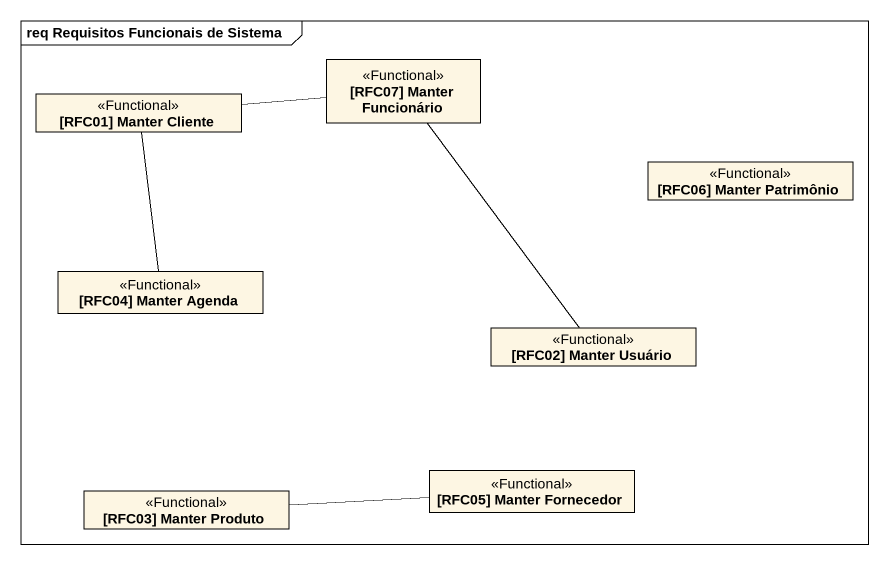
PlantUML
@startuml
mainframe req Requisitos Funcionais de Sistema
hide circle
hide empty members
class "[RFC07] Manter Funcionário" as RFC07_Manter_Funcionário <<Functional>>
class "[RFC01] Manter Cliente" as RFC01_Manter_Cliente <<Functional>>
class "[RFC06] Manter Patrimônio" as RFC06_Manter_Patrimônio <<Functional>>
class "[RFC04] Manter Agenda" as RFC04_Manter_Agenda <<Functional>>
class "[RFC02] Manter Usuário" as RFC02_Manter_Usuário <<Functional>>
class "[RFC03] Manter Produto" as RFC03_Manter_Produto <<Functional>>
class "[RFC05] Manter Fornecedor" as RFC05_Manter_Fornecedor <<Functional>>
RFC07_Manter_Funcionário -left- RFC01_Manter_Cliente
RFC07_Manter_Funcionário -- RFC02_Manter_Usuário
RFC01_Manter_Cliente -- RFC04_Manter_Agenda
RFC03_Manter_Produto -right- RFC05_Manter_Fornecedor
@enduml
